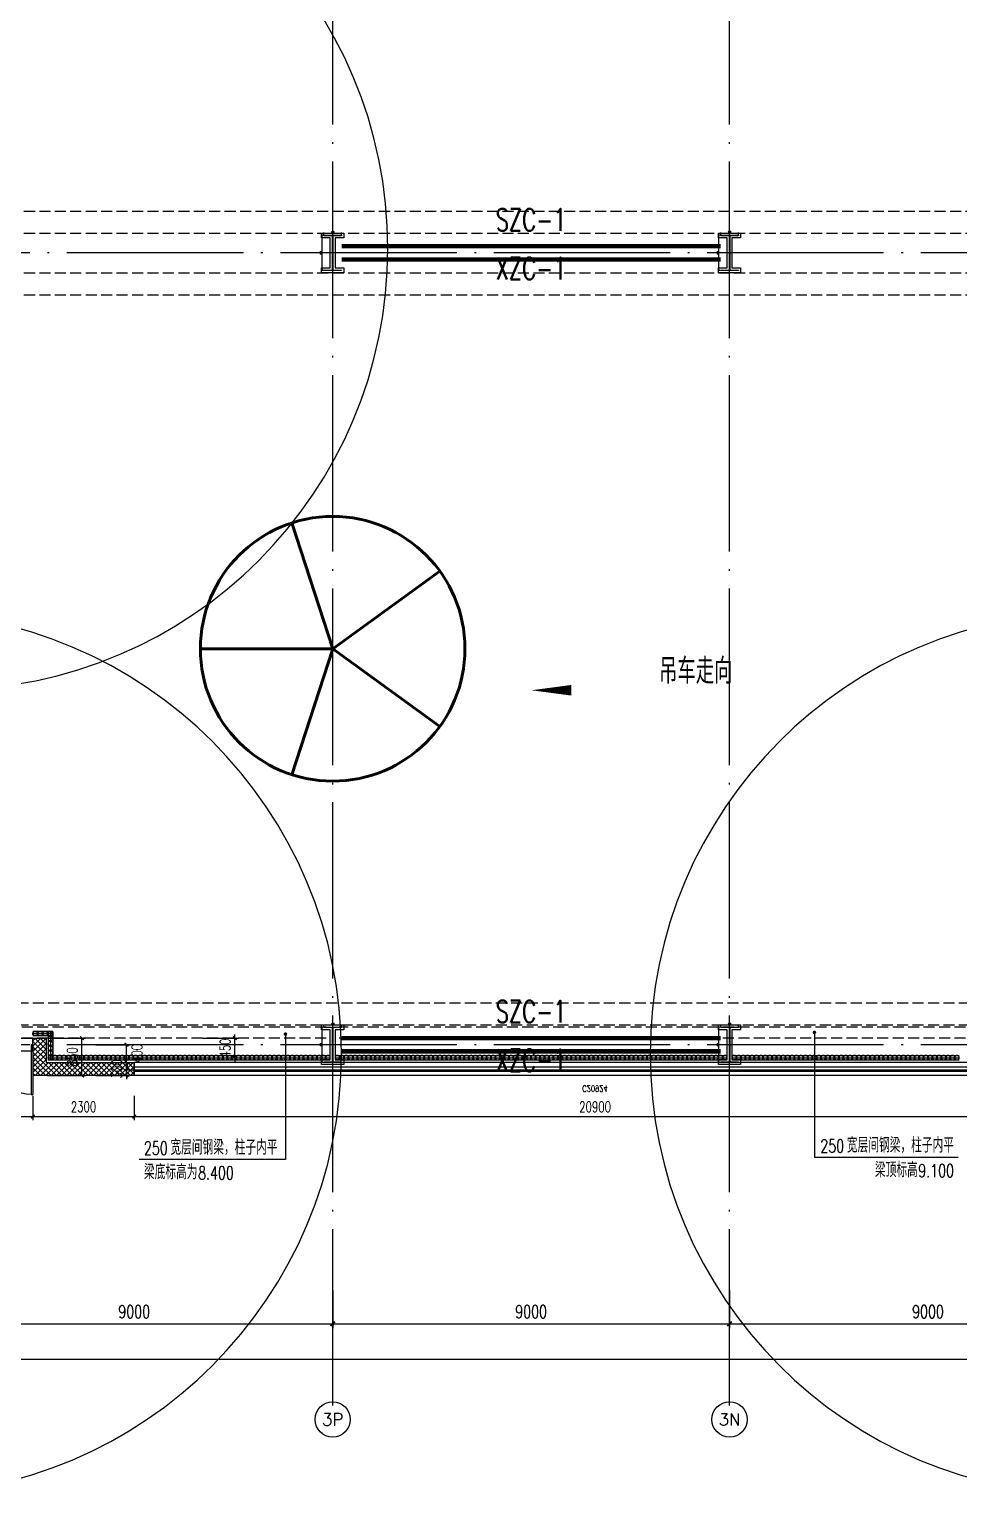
# Model space of a CAD drawing. Extents: x -1313754 to 847533, y 489853 to 941203.
# Drawn here: x -252734 to -231658, y 538719 to 571939 of the extents above; entities that cross this region are included whole.
import ezdxf
from ezdxf.enums import TextEntityAlignment as Align

# ---------------------------------------------------------------- set-up
doc = ezdxf.new("R2010")
doc.units = 0
doc.header["$LTSCALE"] = 1000
doc.header["$MEASUREMENT"] = 0
for name, pattern in [('CENTER', [2, 1.25, -0.25, 0.25, -0.25]), ('DASH', [0.35, 0.25, -0.1]), ('DOTE', [2.42, 2, -0.2, 0.02, -0.2])]:
    doc.linetypes.add(name, pattern=pattern)
doc.layers.get('Defpoints').update_dxf_attribs({"color": 210})
for name, color, linetype in [('10平面$0$WINDOW', 4, 'Continuous'), ('10平面$0$WINDOW_TEXT', 7, 'Continuous'), ('A-AXIS-D', 1, 'Continuous'), ('A-AXIS-DOTE', 14, 'DOTE'), ('A-AXIS-DP', 126, 'Continuous'), ('A-AXIS-SYMB', 3, 'Continuous'), ('A-HATCH-2', 251, 'Continuous'), ('A-HRAIL', 173, 'Continuous'), ('A-LIN-V', 9, 'Continuous'), ('A-SFCE', 30, 'Continuous'), ('A-WINDOW', 140, 'Continuous'), ('AS-COLN', 6, 'Continuous'), ('AS-WALL', 40, 'Continuous'), ('AS-结构边线层', 200, 'Continuous'), ('DIM_SYMB', 3, 'Continuous'), ('PUB_HATCH', 8, 'Continuous'), ('PUB_TEXT', 7, 'Continuous'), ('SB_ZF消火栓', 10, 'Continuous'), ('SB_ZF消火栓M', 10, 'Continuous'), ('建-窗', 4, 'Continuous'), ('建-箭头', 3, 'Continuous'), ('建-门窗编号', 7, 'Continuous')]:
    doc.layers.add(name, color=color, linetype=linetype)
doc.layers.add('THIN', color=7, linetype='Continuous', lineweight=0)
doc.layers.add('柱间支撑', color=6, linetype='CENTER', lineweight=0)
doc.styles.add('10平面$0$_TCH_WINDOW', font='SIMPLEX', dxfattribs={"height": 3.5, "bigfont": 'GBCBIG'})
doc.styles.add('_TCH_AXIS', font='COMPLEX', dxfattribs={"bigfont": 'GBCBIG'})
doc.styles.add('_TCH_DIM', font='SIMPLEX', dxfattribs={"bigfont": 'GBCBIG'})
doc.styles.add('_TCH_DIM_T3', font='SIMPLEX', dxfattribs={"width": 0.705882, "bigfont": 'GBCBIG'})
doc.styles.add('A-STANDARD', font='SIMPLEX', dxfattribs={"bigfont": 'GBCBIG'})
doc.styles.add('A-WIN-LABEL', font='SIMPLEX', dxfattribs={"bigfont": 'GBCBIG'})
doc.styles.add('TSSD_Rein', font='tj-romans1.shx', dxfattribs={"width": 0.7, "bigfont": 'tj-hztxt.shx'})
doc.dimstyles.new('_TCH_ARCH&&10', dxfattribs={"dimtxt": 29.75, "dimasz": 10, "dimexe": 10, "dimexo": 10, "dimgap": 12.625, "dimtad": 1, "dimdec": 0, "dimzin": 0, "dimdsep": 46, "dimtxsty": '_TCH_DIM_T3', "dimblk": 'ARCHTICK', "dimcen": 0.09, "dimclrt": 7, "dimazin": 2, "dimtfac": 1, "dimtdec": 0, "dimtix": 1, "dimtmove": 2, "dimatfit": 3, "dimfxl": 0, "dimtolj": 1, "dimtzin": 0, "dimarcsym": 0})
doc.dimstyles.new('_TCH_ARCH&&100', dxfattribs={"dimtxt": 297.5, "dimasz": 100, "dimexe": 100, "dimexo": 100, "dimgap": 126.25, "dimtad": 1, "dimdec": 0, "dimzin": 0, "dimdsep": 46, "dimtxsty": '_TCH_DIM_T3', "dimblk": 'ARCHTICK', "dimcen": 0.09, "dimclrt": 7, "dimazin": 2, "dimtfac": 1, "dimtdec": 0, "dimtix": 1, "dimtmove": 2, "dimatfit": 3, "dimfxl": 0, "dimtolj": 1, "dimtzin": 0, "dimarcsym": 0})
doc.dimstyles.new('_TCH_ARCH&&80', dxfattribs={"dimtxt": 238, "dimasz": 80, "dimexe": 80, "dimexo": 80, "dimgap": 101, "dimtad": 1, "dimdec": 0, "dimzin": 0, "dimdsep": 46, "dimtxsty": '_TCH_DIM_T3', "dimblk": 'ARCHTICK', "dimcen": 0.09, "dimclrt": 7, "dimazin": 2, "dimtfac": 1, "dimtdec": 0, "dimtix": 1, "dimtmove": 2, "dimatfit": 3, "dimfxl": 0, "dimtolj": 1, "dimtzin": 0, "dimarcsym": 0})
pattern_1 = [(45, (60, 0), (-60.000061, 60.000061), []), (135, (60, 0), (-60.000061, -60.000061), [])]

# ---------------------------------------------------------------- blocks, each defined once
blk = doc.blocks.new('_ArchTick')
at = {"color": 0, "linetype": 'ByBlock', "const_width": 0.4}
blk.add_lwpolyline([(-0.5, -0.5), (0.5, 0.5)], dxfattribs=at)
blk = doc.blocks.new('*D1269')
at = {"layer": 'A-AXIS-D', "color": 0, "lineweight": -2}
for p, q in [((-34118, -261470), (-34118, -262328)), ((-25118, -261470), (-25118, -262328)), ((-34118, -262228), (-25118, -262228))]:
    blk.add_line(p, q, dxfattribs=at)
at = {"layer": 'Defpoints', "color": 0}
for p in [(-34118, -261370), (-25118, -261370), (-25118, -262228)]:
    blk.add_point(p, dxfattribs=at)
at = {"layer": 'A-AXIS-D', "color": 0, "lineweight": -2, "xscale": 100, "yscale": 100, "zscale": 100, "rotation": 180}
blk.add_blockref('_ArchTick', (-34118, -262228), dxfattribs=at)
at = {"layer": 'A-AXIS-D', "color": 0, "lineweight": -2, "xscale": 100, "yscale": 100, "zscale": 100}
blk.add_blockref('_ArchTick', (-25118, -262228), dxfattribs=at)
at = {"layer": 'A-AXIS-D', "color": 7, "insert": (-29618, -261953), "char_height": 297.5, "attachment_point": 5, "style": '_TCH_DIM_T3'}
blk.add_mtext('\\A1;9000', dxfattribs=at)
blk = doc.blocks.new('*D1270')
at = {"layer": 'A-AXIS-D', "color": 0, "lineweight": -2}
for p, q in [((-25118, -261470), (-25118, -262328)), ((-16118, -261470), (-16118, -262328)), ((-25118, -262228), (-16118, -262228))]:
    blk.add_line(p, q, dxfattribs=at)
at = {"layer": 'Defpoints', "color": 0}
for p in [(-25118, -261370), (-16118, -261370), (-16118, -262228)]:
    blk.add_point(p, dxfattribs=at)
at = {"layer": 'A-AXIS-D', "color": 0, "lineweight": -2, "xscale": 100, "yscale": 100, "zscale": 100, "rotation": 180}
blk.add_blockref('_ArchTick', (-25118, -262228), dxfattribs=at)
at = {"layer": 'A-AXIS-D', "color": 0, "lineweight": -2, "xscale": 100, "yscale": 100, "zscale": 100}
blk.add_blockref('_ArchTick', (-16118, -262228), dxfattribs=at)
at = {"layer": 'A-AXIS-D', "color": 7, "insert": (-20618, -261953), "char_height": 297.5, "attachment_point": 5, "style": '_TCH_DIM_T3'}
blk.add_mtext('\\A1;9000', dxfattribs=at)
blk = doc.blocks.new('*D1271')
at = {"layer": 'A-AXIS-D', "color": 0, "lineweight": -2}
for p, q in [((-16118, -261470), (-16118, -262328)), ((-7118, -261470), (-7118, -262328)), ((-16118, -262228), (-7118, -262228))]:
    blk.add_line(p, q, dxfattribs=at)
at = {"layer": 'Defpoints', "color": 0}
for p in [(-16118, -261370), (-7118, -261370), (-7118, -262228)]:
    blk.add_point(p, dxfattribs=at)
at = {"layer": 'A-AXIS-D', "color": 0, "lineweight": -2, "xscale": 100, "yscale": 100, "zscale": 100, "rotation": 180}
blk.add_blockref('_ArchTick', (-16118, -262228), dxfattribs=at)
at = {"layer": 'A-AXIS-D', "color": 0, "lineweight": -2, "xscale": 100, "yscale": 100, "zscale": 100}
blk.add_blockref('_ArchTick', (-7118, -262228), dxfattribs=at)
at = {"layer": 'A-AXIS-D', "color": 7, "insert": (-11618, -261953), "char_height": 297.5, "attachment_point": 5, "style": '_TCH_DIM_T3'}
blk.add_mtext('\\A1;9000', dxfattribs=at)
blk = doc.blocks.new('*D1408')
at = {"layer": 'A-AXIS-D', "color": 0, "lineweight": -2}
for p, q in [((-93018, -261570), (-93018, -263128)), ((92682, -261570), (92682, -263128)), ((-93018, -263028), (92682, -263028))]:
    blk.add_line(p, q, dxfattribs=at)
at = {"layer": 'Defpoints', "color": 0}
for p in [(-93018, -261470), (92682, -261470), (92682, -263028)]:
    blk.add_point(p, dxfattribs=at)
at = {"layer": 'A-AXIS-D', "color": 0, "lineweight": -2, "xscale": 100, "yscale": 100, "zscale": 100, "rotation": 180}
blk.add_blockref('_ArchTick', (-93018, -263028), dxfattribs=at)
at = {"layer": 'A-AXIS-D', "color": 0, "lineweight": -2, "xscale": 100, "yscale": 100, "zscale": 100}
blk.add_blockref('_ArchTick', (92682, -263028), dxfattribs=at)
at = {"layer": 'A-AXIS-D', "color": 7, "insert": (-168, -262753), "char_height": 297.5, "attachment_point": 5, "style": '_TCH_DIM_T3'}
blk.add_mtext('\\A1;185700', dxfattribs=at)
blk = doc.blocks.new('WINDOW2DLIB$DYNSTYLE$00000005')
at = {"color": 0}
for points in [[(-0.5, 0.5), (-0.5, -0.5)], [(-0.5, 0.5), (0.5, 0.5)], [(0.5, -0.5), (0.5, 0.5)], [(0.5, 0.1667), (-0.5, 0.1667)], [(0.5, -0.1667), (-0.5, -0.1667)], [(-0.5, -0.5), (0.5, -0.5)]]:
    blk.add_lwpolyline(points, dxfattribs=at)
blk = doc.blocks.new('DOOR2DLIB$SYSLIB$00000123')
at = {"color": 0}
for p, q in [((0.475, -0.001), (0.475, 0.752)), ((0.475, 0.752), (0.5, 0.752)), ((0.5, -0.001), (0.5, 0.752)), ((-0.5, 0), (-0.5, 0.252)), ((-0.475, 0.252), (-0.5, 0.252)), ((-0.475, 0), (-0.475, 0.252)), ((-0.475, 0), (-0.5, 0)), ((0.475, -0.001), (0.5, -0.001))]:
    blk.add_line(p, q, dxfattribs=at)
for centre, radius, start, end in [((0.505, -0.002), 0.755, 92.2493, 179.7238), ((-0.501, 0.003), 0.251, 359.7899, 84.0974)]:
    blk.add_arc(centre, radius, start, end, dxfattribs=at)
blk = doc.blocks.new('42343243')
at = {"layer": 'PUB_HATCH'}
h = blk.add_hatch(dxfattribs=at)
h.set_pattern_fill('多孔材料', color=256, scale=30, style=0)
h.set_pattern_definition(pattern_1)
h.paths.add_polyline_path([(-252354, 1222870), (-250354, 1222870), (-250354, 1223170), (-252654, 1223170)])
h = blk.add_hatch(dxfattribs=at)
h.set_pattern_fill('多孔材料', color=256, scale=30, style=0)
h.set_pattern_definition(pattern_1)
h.paths.add_polyline_path([(-252654, 1222620), (-252354, 1222320), (-252354, 1222870), (-252654, 1223170)])
h = blk.add_hatch(dxfattribs=at)
h.set_pattern_fill('多孔材料', color=256, scale=30, style=0)
h.set_pattern_definition(pattern_1)
h.paths.add_polyline_path([(-252654, 1222620), (-252654, 1222320), (-252354, 1222320)])
at = {"layer": '10平面$0$WINDOW'}
blk.add_line((-252654, 1222620), (-254154, 1222620), dxfattribs=at)
at = {"layer": 'AS-WALL'}
for p, q in [((-250354, 1223170), (-252654, 1223170)), ((-252654, 1222620), (-252654, 1223170)), ((-252354, 1222870), (-250354, 1222870)), ((-252354, 1222320), (-252354, 1222870)), ((-250354, 1222870), (-250354, 1223170)), ((-252654, 1222620), (-252654, 1222320)), ((-252654, 1222320), (-252354, 1222320))]:
    blk.add_line(p, q, dxfattribs=at)
at = {"layer": '10平面$0$WINDOW'}
ref = blk.add_blockref('DOOR2DLIB$SYSLIB$00000123', (-253404, 1222470), dxfattribs=dict(at, xscale=-1500, yscale=-1500, zscale=300, rotation=179.9999999999555))
ref.add_attrib('A', 'MLC1584', (-253737, 1222108), dxfattribs={"layer": '10平面$0$WINDOW_TEXT', "ltscale": 500, "height": 148.8, "rotation": 360, "style": '10平面$0$_TCH_WINDOW', "width": 0.705882})
at = {"layer": '建-窗'}
ref = blk.add_blockref('WINDOW2DLIB$DYNSTYLE$00000005', (-239904, 1223020), dxfattribs=dict(at, xscale=-20900, yscale=-300, zscale=300, rotation=359.9999999994902))
ref.add_attrib('A', 'C20924', (-240194, 1223393), dxfattribs={"layer": '建-门窗编号', "ltscale": 500, "height": 148.8, "style": 'A-WIN-LABEL', "width": 0.705882})
blk = doc.blocks.new('43243')
at = {"layer": 'AS-结构边线层'}
blk.add_lwpolyline([(-277514, 548350), (-263994, 548350), (-263994, 548520), (-254454, 548520), (-254454, 549070), (-252354, 549070), (-252354, 548520), (-250514, 548520), (-250514, 548350), (-229294, 548350), (-229294, 548520), (-227454, 548520), (-227454, 549070), (-225354, 549070), (-225354, 548520), (-223514, 548520), (-223514, 548350), (-210494, 548350), (-210494, 548520), (-200454, 548520)], dxfattribs=at)
blk = doc.blocks.new('*D1763')
at = {"layer": 'A-AXIS-DP', "color": 0, "lineweight": -2}
for p, q in [((-248072, 549070), (-248072, 549150)), ((-248800, 549070), (-247992, 549070)), ((-248072, 548620), (-248072, 549070)), ((-248800, 548620), (-247992, 548620)), ((-248072, 548620), (-248072, 548540))]:
    blk.add_line(p, q, dxfattribs=at)
at = {"layer": 'Defpoints', "color": 0}
for p in [(-248880, 549070), (-248072, 549070), (-248880, 548620)]:
    blk.add_point(p, dxfattribs=at)
at = {"layer": 'A-AXIS-DP', "color": 0, "lineweight": -2, "xscale": 80, "yscale": 80, "zscale": 80}
for p, rotation in [((-248072, 549070), 270), ((-248072, 548620), 90)]:
    blk.add_blockref('_ArchTick', p, dxfattribs=dict(at, rotation=rotation))
at = {"layer": 'A-AXIS-DP', "color": 7, "insert": (-248292, 548845), "char_height": 238, "attachment_point": 5, "rotation": 90, "style": '_TCH_DIM_T3'}
blk.add_mtext('\\A1;450', dxfattribs=at)
blk = doc.blocks.new('4324324')
at = {"layer": 'A-HATCH-2', "linetype": 'DASH'}
for p, q in [((-313054.2, 567820), (-128854.2, 567820)), ((-313054.2, 567320), (-128854.2, 567320)), ((-313054.2, 566419.9), (-128854.2, 566419.9)), ((-313054.2, 565919.9), (-128854.2, 565919.9)), ((-312854.2, 549870), (-138054.2, 549870)), ((-312854.2, 549370), (-138054.2, 549370))]:
    blk.add_line(p, q, dxfattribs=at)
blk = doc.blocks.new('w4324324')
at = {"layer": 'A-HATCH-2', "lineweight": 60}
for q in [(-1694760, 686605), (-1697614, 684532), (-1691907, 684532), (-1696524, 681178), (-1692997, 681178)]:
    blk.add_line((-1694760, 683605), q, dxfattribs=at)
blk.add_circle((-1694760, 683605), 3000, dxfattribs=at)
blk = doc.blocks.new('342343')
at = {"layer": 'A-LIN-V'}
blk.add_blockref('w4324324', (1030710, 45556), dxfattribs=at)
blk = doc.blocks.new('*D1767')
at = {"layer": 'A-AXIS-DP', "color": 0, "lineweight": -2}
for p, q in [((-165054, 621030), (-165054, 621079)), ((-165054, 621069), (-164654, 621069)), ((-164654, 621030), (-164654, 621079))]:
    blk.add_line(p, q, dxfattribs=at)
at = {"layer": 'Defpoints', "color": 0}
for p in [(-165054, 621020), (-164654, 621069), (-164654, 621020)]:
    blk.add_point(p, dxfattribs=at)
at = {"layer": 'A-AXIS-DP', "color": 0, "lineweight": -2, "xscale": 10, "yscale": 10, "zscale": 10, "rotation": 180}
blk.add_blockref('_ArchTick', (-165054, 621069), dxfattribs=at)
at = {"layer": 'A-AXIS-DP', "color": 0, "lineweight": -2, "xscale": 10, "yscale": 10, "zscale": 10}
blk.add_blockref('_ArchTick', (-164654, 621069), dxfattribs=at)
at = {"layer": 'A-AXIS-DP', "color": 7, "insert": (-164854, 621096), "char_height": 29.8, "attachment_point": 5, "style": '_TCH_DIM_T3'}
blk.add_mtext('\\A1;400', dxfattribs=at)
blk = doc.blocks.new('*D1768')
at = {"layer": 'A-AXIS-DP', "color": 0, "lineweight": -2}
for p, q in [((-165064, 621020), (-165105, 621020)), ((-165095, 620220), (-165095, 621020)), ((-165064, 620220), (-165105, 620220))]:
    blk.add_line(p, q, dxfattribs=at)
at = {"layer": 'Defpoints', "color": 0}
for p in [(-165095, 621020), (-165054, 621020), (-165054, 620220)]:
    blk.add_point(p, dxfattribs=at)
at = {"layer": 'A-AXIS-DP', "color": 0, "lineweight": -2, "xscale": 10, "yscale": 10, "zscale": 10}
for p, rotation in [((-165095, 621020), 90), ((-165095, 620220), 270)]:
    blk.add_blockref('_ArchTick', p, dxfattribs=dict(at, rotation=rotation))
at = {"layer": 'A-AXIS-DP', "color": 7, "insert": (-165123, 620620), "char_height": 29.8, "attachment_point": 5, "rotation": 90, "style": '_TCH_DIM_T3'}
blk.add_mtext('\\A1;800', dxfattribs=at)
blk = doc.blocks.new('23124232432')
at = {"layer": '柱间支撑', "const_width": 100}
for points in [[(-237054, 567020), (-245654, 567020)], [(-237054, 566720), (-245654, 566720)], [(-237054, 549070), (-245654, 549070)], [(-237054, 548770), (-245654, 548770)]]:
    blk.add_lwpolyline(points, dxfattribs=at)
at = {"layer": 'THIN', "style": 'TSSD_Rein', "width": 0.7}
for s, p in [('SZC-1', (-241354, 567220)), ('XZC-1', (-241354, 566116)), ('SZC-1', (-241354, 549270)), ('XZC-1', (-241354, 548166))]:
    blk.add_text(s, height=500, dxfattribs=at).set_placement(p, align=Align.BOTTOM_CENTER)
blk = doc.blocks.new('99平面图例外参$0$$LinePat$圆环')
for points in [[(0, 150), (300, 150)], [(0, 0), (300, 0)], [(0, -150), (300, -150)]]:
    blk.add_lwpolyline(points)
at = {"color": 0}
blk.add_circle((150, 0), 150, dxfattribs=at)
blk = doc.blocks.new('34242343243')
at = {"layer": 'A-HRAIL', "yscale": 0.3333333333333333, "zscale": 0.3333333333333333}
for p, xscale, rotation in [((-252542, 549170), 0.3749999999076196, 180), ((-252429, 549170), 0.3749999999076196, 180), ((-252317, 549170), 0.3749999999076196, 180), ((-252204, 549170), 0.3749999999076196, 180), ((-252254, 549220), 0.3611111227129974, 270), ((-252254, 549112), 0.3611111227129974, 270), ((-252254, 549003), 0.3611111227129974, 270), ((-252254, 548895), 0.3611111227129974, 270), ((-252254, 548787), 0.3611111227129974, 270), ((-252254, 548678), 0.3611111227129974, 270), ((-252304, 548626), -0.3384127419231498, 179.9999999997967), ((-252203, 548626), -0.3384127419231498, 179.9999999997967), ((-252101, 548626), -0.3384127419231498, 179.9999999997967), ((-252000, 548626), -0.3384127419231498, 179.9999999997967), ((-251898, 548626), -0.3384127419231498, 179.9999999997967), ((-251797, 548626), -0.3384127419231498, 179.9999999997967), ((-251695, 548626), -0.3384127419231498, 179.9999999997967), ((-251594, 548626), -0.3384127419231498, 179.9999999997967), ((-251492, 548626), -0.3384127419231498, 179.9999999997967), ((-251390, 548626), -0.3384127419231498, 179.9999999997967), ((-251289, 548626), -0.3384127419231498, 179.9999999997967), ((-251187, 548626), -0.3384127419231498, 179.9999999997967), ((-251086, 548626), -0.3384127419231498, 179.9999999997967), ((-250984, 548626), -0.3384127419231498, 179.9999999997967), ((-250883, 548626), -0.3384127419231498, 179.9999999997967), ((-250781, 548626), -0.3384127419231498, 179.9999999997967), ((-250680, 548626), -0.3384127419231498, 179.9999999997967), ((-250578, 548626), -0.3384127419231498, 179.9999999997967), ((-250477, 548626), -0.3384127419231498, 179.9999999997967), ((-250375, 548626), -0.3384127419231498, 179.9999999997967), ((-250274, 548626), -0.3384127419231498, 179.9999999997967), ((-250172, 548626), -0.3384127419231498, 179.9999999997967), ((-250071, 548626), -0.3384127419231498, 179.9999999997967), ((-249969, 548626), -0.3384127419231498, 179.9999999997967), ((-249868, 548626), -0.3384127419231498, 179.9999999997967), ((-249766, 548626), -0.3384127419231498, 179.9999999997967), ((-249665, 548626), -0.3384127419231498, 179.9999999997967), ((-249563, 548626), -0.3384127419231498, 179.9999999997967), ((-249462, 548626), -0.3384127419231498, 179.9999999997967), ((-249360, 548626), -0.3384127419231498, 179.9999999997967), ((-249258, 548626), -0.3384127419231498, 179.9999999997967), ((-249157, 548626), -0.3384127419231498, 179.9999999997967), ((-249055, 548626), -0.3384127419231498, 179.9999999997967), ((-248954, 548626), -0.3384127419231498, 179.9999999997967), ((-248852, 548626), -0.3384127419231498, 179.9999999997967), ((-248751, 548626), -0.3384127419231498, 179.9999999997967), ((-248649, 548626), -0.3384127419231498, 179.9999999997967), ((-248548, 548626), -0.3384127419231498, 179.9999999997967), ((-248446, 548626), -0.3384127419231498, 179.9999999997967), ((-248345, 548626), -0.3384127419231498, 179.9999999997967), ((-248243, 548626), -0.3384127419231498, 179.9999999997967), ((-248142, 548626), -0.3384127419231498, 179.9999999997967), ((-248040, 548626), -0.3384127419231498, 179.9999999997967), ((-247939, 548626), -0.3384127419231498, 179.9999999997967), ((-247837, 548626), -0.3384127419231498, 179.9999999997967), ((-247736, 548626), -0.3384127419231498, 179.9999999997967), ((-247634, 548626), -0.3384127419231498, 179.9999999997967), ((-247533, 548626), -0.3384127419231498, 179.9999999997967), ((-247431, 548626), -0.3384127419231498, 179.9999999997967), ((-247330, 548626), -0.3384127419231498, 179.9999999997967), ((-247228, 548626), -0.3384127419231498, 179.9999999997967), ((-247126, 548626), -0.3384127419231498, 179.9999999997967), ((-247025, 548626), -0.3384127419231498, 179.9999999997967), ((-246923, 548626), -0.3384127419231498, 179.9999999997967), ((-246822, 548626), -0.3384127419231498, 179.9999999997967), ((-246720, 548626), -0.3384127419231498, 179.9999999997967), ((-246619, 548626), -0.3384127419231498, 179.9999999997967), ((-246517, 548626), -0.3384127419231498, 179.9999999997967), ((-246416, 548626), -0.3384127419231498, 179.9999999997967), ((-246314, 548626), -0.3384127419231498, 179.9999999997967), ((-246213, 548626), -0.3384127419231498, 179.9999999997967), ((-246111, 548626), -0.3384127419231498, 179.9999999997967), ((-246010, 548626), -0.3384127419231498, 179.9999999997967), ((-245800, 548626), -0.3368181818181818, 179.9999999997967), ((-245699, 548626), -0.3368181818181818, 179.9999999997967), ((-245598, 548626), -0.3368181818181818, 179.9999999997967), ((-245497, 548626), -0.3368181818181818, 179.9999999997967), ((-245396, 548626), -0.3368181818181818, 179.9999999997967), ((-245295, 548626), -0.3368181818181818, 179.9999999997967), ((-245194, 548626), -0.3368181818181818, 179.9999999997967), ((-245093, 548626), -0.3368181818181818, 179.9999999997967), ((-244992, 548626), -0.3368181818181818, 179.9999999997967), ((-244891, 548626), -0.3368181818181818, 179.9999999997967), ((-244790, 548626), -0.3368181818181818, 179.9999999997967), ((-244689, 548626), -0.3368181818181818, 179.9999999997967), ((-244588, 548626), -0.3368181818181818, 179.9999999997967), ((-244487, 548626), -0.3368181818181818, 179.9999999997967), ((-244386, 548626), -0.3368181818181818, 179.9999999997967), ((-244285, 548626), -0.3368181818181818, 179.9999999997967), ((-244183, 548626), -0.3368181818181818, 179.9999999997967), ((-244082, 548626), -0.3368181818181818, 179.9999999997967), ((-243981, 548626), -0.3368181818181818, 179.9999999997967), ((-243880, 548626), -0.3368181818181818, 179.9999999997967), ((-243779, 548626), -0.3368181818181818, 179.9999999997967), ((-243678, 548626), -0.3368181818181818, 179.9999999997967), ((-243577, 548626), -0.3368181818181818, 179.9999999997967), ((-243476, 548626), -0.3368181818181818, 179.9999999997967), ((-243375, 548626), -0.3368181818181818, 179.9999999997967), ((-243274, 548626), -0.3368181818181818, 179.9999999997967), ((-243173, 548626), -0.3368181818181818, 179.9999999997967), ((-243072, 548626), -0.3368181818181818, 179.9999999997967), ((-242971, 548626), -0.3368181818181818, 179.9999999997967), ((-242870, 548626), -0.3368181818181818, 179.9999999997967), ((-242769, 548626), -0.3368181818181818, 179.9999999997967), ((-242668, 548626), -0.3368181818181818, 179.9999999997967), ((-242567, 548626), -0.3368181818181818, 179.9999999997967), ((-242466, 548626), -0.3368181818181818, 179.9999999997967), ((-242365, 548626), -0.3368181818181818, 179.9999999997967), ((-242264, 548626), -0.3368181818181818, 179.9999999997967), ((-242163, 548626), -0.3368181818181818, 179.9999999997967), ((-242062, 548626), -0.3368181818181818, 179.9999999997967), ((-241960, 548626), -0.3368181818181818, 179.9999999997967), ((-241859, 548626), -0.3368181818181818, 179.9999999997967), ((-241758, 548626), -0.3368181818181818, 179.9999999997967), ((-241657, 548626), -0.3368181818181818, 179.9999999997967), ((-241556, 548626), -0.3368181818181818, 179.9999999997967), ((-241455, 548626), -0.3368181818181818, 179.9999999997967), ((-241354, 548626), -0.3368181818181818, 179.9999999997967), ((-241253, 548626), -0.3368181818181818, 179.9999999997967), ((-241152, 548626), -0.3368181818181818, 179.9999999997967), ((-241051, 548626), -0.3368181818181818, 179.9999999997967), ((-240950, 548626), -0.3368181818181818, 179.9999999997967), ((-240849, 548626), -0.3368181818181818, 179.9999999997967), ((-240748, 548626), -0.3368181818181818, 179.9999999997967), ((-240647, 548626), -0.3368181818181818, 179.9999999997967), ((-240546, 548626), -0.3368181818181818, 179.9999999997967), ((-240445, 548626), -0.3368181818181818, 179.9999999997967), ((-240344, 548626), -0.3368181818181818, 179.9999999997967), ((-240243, 548626), -0.3368181818181818, 179.9999999997967), ((-240142, 548626), -0.3368181818181818, 179.9999999997967), ((-240041, 548626), -0.3368181818181818, 179.9999999997967), ((-239940, 548626), -0.3368181818181818, 179.9999999997967), ((-239839, 548626), -0.3368181818181818, 179.9999999997967), ((-239737, 548626), -0.3368181818181818, 179.9999999997967), ((-239636, 548626), -0.3368181818181818, 179.9999999997967), ((-239535, 548626), -0.3368181818181818, 179.9999999997967), ((-239434, 548626), -0.3368181818181818, 179.9999999997967), ((-239333, 548626), -0.3368181818181818, 179.9999999997967), ((-239232, 548626), -0.3368181818181818, 179.9999999997967), ((-239131, 548626), -0.3368181818181818, 179.9999999997967), ((-239030, 548626), -0.3368181818181818, 179.9999999997967), ((-238929, 548626), -0.3368181818181818, 179.9999999997967), ((-238828, 548626), -0.3368181818181818, 179.9999999997967), ((-238727, 548626), -0.3368181818181818, 179.9999999997967), ((-238626, 548626), -0.3368181818181818, 179.9999999997967), ((-238525, 548626), -0.3368181818181818, 179.9999999997967), ((-238424, 548626), -0.3368181818181818, 179.9999999997967), ((-238323, 548626), -0.3368181818181818, 179.9999999997967), ((-238222, 548626), -0.3368181818181818, 179.9999999997967), ((-238121, 548626), -0.3368181818181818, 179.9999999997967), ((-238020, 548626), -0.3368181818181818, 179.9999999997967), ((-237919, 548626), -0.3368181818181818, 179.9999999997967), ((-237818, 548626), -0.3368181818181818, 179.9999999997967), ((-237717, 548626), -0.3368181818181818, 179.9999999997967), ((-237616, 548626), -0.3368181818181818, 179.9999999997967), ((-237514, 548626), -0.3368181818181818, 179.9999999997967), ((-237413, 548626), -0.3368181818181818, 179.9999999997967), ((-237312, 548626), -0.3368181818181818, 179.9999999997967), ((-237211, 548626), -0.3368181818181818, 179.9999999997967), ((-237110, 548626), -0.3368181818181818, 179.9999999997967), ((-237009, 548626), -0.3368181818181818, 179.9999999997967), ((-236800, 548626), -0.3368181818181785, 179.999999999796), ((-236699, 548626), -0.3368181818181785, 179.999999999796), ((-236598, 548626), -0.3368181818181785, 179.999999999796), ((-236497, 548626), -0.3368181818181785, 179.999999999796), ((-236396, 548626), -0.3368181818181785, 179.999999999796), ((-236295, 548626), -0.3368181818181785, 179.999999999796), ((-236194, 548626), -0.3368181818181785, 179.999999999796), ((-236093, 548626), -0.3368181818181785, 179.999999999796), ((-235992, 548626), -0.3368181818181785, 179.999999999796), ((-235891, 548626), -0.3368181818181785, 179.999999999796), ((-235790, 548626), -0.3368181818181785, 179.999999999796), ((-235689, 548626), -0.3368181818181785, 179.999999999796), ((-235588, 548626), -0.3368181818181785, 179.999999999796), ((-235487, 548626), -0.3368181818181785, 179.999999999796), ((-235386, 548626), -0.3368181818181785, 179.999999999796), ((-235285, 548626), -0.3368181818181785, 179.999999999796), ((-235183, 548626), -0.3368181818181785, 179.999999999796), ((-235082, 548626), -0.3368181818181785, 179.999999999796), ((-234981, 548626), -0.3368181818181785, 179.999999999796), ((-234880, 548626), -0.3368181818181785, 179.999999999796), ((-234779, 548626), -0.3368181818181785, 179.999999999796), ((-234678, 548626), -0.3368181818181785, 179.999999999796), ((-234577, 548626), -0.3368181818181785, 179.999999999796), ((-234476, 548626), -0.3368181818181785, 179.999999999796), ((-234375, 548626), -0.3368181818181785, 179.999999999796), ((-234274, 548626), -0.3368181818181785, 179.999999999796), ((-234173, 548626), -0.3368181818181785, 179.999999999796), ((-234072, 548626), -0.3368181818181785, 179.999999999796), ((-233971, 548626), -0.3368181818181785, 179.999999999796), ((-233870, 548626), -0.3368181818181785, 179.999999999796), ((-233769, 548626), -0.3368181818181785, 179.999999999796), ((-233668, 548626), -0.3368181818181785, 179.999999999796), ((-233567, 548626), -0.3368181818181785, 179.999999999796), ((-233466, 548626), -0.3368181818181785, 179.999999999796), ((-233365, 548626), -0.3368181818181785, 179.999999999796), ((-233264, 548626), -0.3368181818181785, 179.999999999796), ((-233163, 548626), -0.3368181818181785, 179.999999999796), ((-233062, 548626), -0.3368181818181785, 179.999999999796), ((-232960, 548626), -0.3368181818181785, 179.999999999796), ((-232859, 548626), -0.3368181818181785, 179.999999999796), ((-232758, 548626), -0.3368181818181785, 179.999999999796), ((-232657, 548626), -0.3368181818181785, 179.999999999796), ((-232556, 548626), -0.3368181818181785, 179.999999999796), ((-232455, 548626), -0.3368181818181785, 179.999999999796), ((-232354, 548626), -0.3368181818181785, 179.999999999796), ((-232253, 548626), -0.3368181818181785, 179.999999999796), ((-232152, 548626), -0.3368181818181785, 179.999999999796), ((-232051, 548626), -0.3368181818181785, 179.999999999796), ((-231950, 548626), -0.3368181818181785, 179.999999999796), ((-231849, 548626), -0.3368181818181785, 179.999999999796), ((-231748, 548626), -0.3368181818181785, 179.999999999796)]:
    blk.add_blockref('99平面图例外参$0$$LinePat$圆环', p, dxfattribs=dict(at, xscale=xscale, rotation=rotation))
blk = doc.blocks.new('A$C5D961328')
at = {"layer": 'SB_ZF消火栓'}
blk.add_hatch(color=256, dxfattribs=at).paths.add_polyline_path([(0, 40), (700, 40), (700, 240)])
at = {"layer": 'A-LIN-V', "ltscale": 500}
blk.add_circle((350, 40), 10001, dxfattribs=at)
at = {"layer": 'SB_ZF消火栓'}
for p, q in [((700, 240), (0, 240)), ((0, 240), (0, 40)), ((700, 240), (0, 40)), ((0, 40), (700, 40)), ((700, 240), (700, 40))]:
    blk.add_line(p, q, dxfattribs=at)
at = {"layer": 'SB_ZF消火栓', "color": 1}
blk.add_circle((140, 140), 32.5, dxfattribs=at)
blk = doc.blocks.new('we42342343234')
at = {"layer": 'SB_ZF消火栓M', "xscale": -1, "rotation": 270}
blk.add_blockref('A$C5D961328', (-254644, 566620), dxfattribs=at)
at = {"layer": 'SB_ZF消火栓M', "xscale": -1}
for p in [(-255304, 548680), (-228304, 548680)]:
    blk.add_blockref('A$C5D961328', p, dxfattribs=at)
blk = doc.blocks.new('234243242332')
at = {"layer": 'SB_ZF消火栓'}
blk.add_blockref('we42342343234', (0, 0), dxfattribs=at)
blk = doc.blocks.new('*D747')
at = {"layer": 'A-AXIS-DP', "color": 0, "lineweight": -2}
for p, q in [((-251224, 548520), (-250450, 548520)), ((-250530, 548520), (-250530, 548600)), ((-250530, 548220), (-250530, 548520)), ((-251224, 548220), (-250450, 548220)), ((-250530, 548220), (-250530, 548140))]:
    blk.add_line(p, q, dxfattribs=at)
at = {"layer": 'Defpoints', "color": 0}
for p in [(-251304, 548520), (-250530, 548520), (-251304, 548220)]:
    blk.add_point(p, dxfattribs=at)
at = {"layer": 'A-AXIS-DP', "color": 0, "lineweight": -2, "xscale": 80, "yscale": 80, "zscale": 80}
for p, rotation in [((-250530, 548520), 270), ((-250530, 548220), 90)]:
    blk.add_blockref('_ArchTick', p, dxfattribs=dict(at, rotation=rotation))
at = {"layer": 'A-AXIS-DP', "color": 7, "insert": (-250750, 548370), "char_height": 238, "attachment_point": 5, "rotation": 90, "style": '_TCH_DIM_T3'}
blk.add_mtext('\\A1;300', dxfattribs=at)
blk = doc.blocks.new('*D748')
at = {"layer": 'A-AXIS-DP', "color": 0, "lineweight": -2}
for p, q in [((-251224, 548920), (-250450, 548920)), ((-250530, 548520), (-250530, 548920)), ((-251224, 548520), (-250450, 548520))]:
    blk.add_line(p, q, dxfattribs=at)
at = {"layer": 'Defpoints', "color": 0}
for p in [(-251304, 548920), (-250530, 548920), (-251304, 548520)]:
    blk.add_point(p, dxfattribs=at)
at = {"layer": 'A-AXIS-DP', "color": 0, "lineweight": -2, "xscale": 80, "yscale": 80, "zscale": 80}
for p, rotation in [((-250530, 548920), 90), ((-250530, 548520), 270)]:
    blk.add_blockref('_ArchTick', p, dxfattribs=dict(at, rotation=rotation))
at = {"layer": 'A-AXIS-DP', "color": 7, "insert": (-250290, 548720), "char_height": 238, "attachment_point": 5, "rotation": 90, "style": '_TCH_DIM_T3'}
blk.add_mtext('\\A1;400', dxfattribs=at)
blk = doc.blocks.new('*D751')
at = {"layer": 'A-AXIS-DP', "color": 0, "lineweight": -2}
for p, q in [((-252324, 549070), (-251460, 549070)), ((-251540, 548220), (-251540, 549070)), ((-252324, 548220), (-251460, 548220))]:
    blk.add_line(p, q, dxfattribs=at)
at = {"layer": 'Defpoints', "color": 0}
for p in [(-252404, 549070), (-251540, 549070), (-252404, 548220)]:
    blk.add_point(p, dxfattribs=at)
at = {"layer": 'A-AXIS-DP', "color": 0, "lineweight": -2, "xscale": 80, "yscale": 80, "zscale": 80}
for p, rotation in [((-251540, 549070), 90), ((-251540, 548220), 270)]:
    blk.add_blockref('_ArchTick', p, dxfattribs=dict(at, rotation=rotation))
at = {"layer": 'A-AXIS-DP', "color": 7, "insert": (-251760, 548645), "char_height": 238, "attachment_point": 5, "rotation": 90, "style": '_TCH_DIM_T3'}
blk.add_mtext('\\A1;850', dxfattribs=at)
blk = doc.blocks.new('*D963')
at = {"layer": 'A-AXIS-DP', "color": 0, "lineweight": -2}
for p, q in [((-254154, 547760), (-254154, 547210)), ((-252654, 547760), (-252654, 547210)), ((-254154, 547290), (-252654, 547290))]:
    blk.add_line(p, q, dxfattribs=at)
at = {"layer": 'Defpoints', "color": 0}
for p in [(-254154, 547840), (-252654, 547840), (-252654, 547290)]:
    blk.add_point(p, dxfattribs=at)
at = {"layer": 'A-AXIS-DP', "color": 0, "lineweight": -2, "xscale": 80, "yscale": 80, "zscale": 80, "rotation": 180}
blk.add_blockref('_ArchTick', (-254154, 547290), dxfattribs=at)
at = {"layer": 'A-AXIS-DP', "color": 0, "lineweight": -2, "xscale": 80, "yscale": 80, "zscale": 80}
blk.add_blockref('_ArchTick', (-252654, 547290), dxfattribs=at)
at = {"layer": 'A-AXIS-DP', "color": 7, "insert": (-253404, 547510), "char_height": 238, "attachment_point": 5, "style": '_TCH_DIM_T3'}
blk.add_mtext('\\A1;1500', dxfattribs=at)
blk = doc.blocks.new('*D964')
at = {"layer": 'A-AXIS-DP', "color": 0, "lineweight": -2}
for p, q in [((-252654, 547760), (-252654, 547210)), ((-250354, 547760), (-250354, 547210)), ((-252654, 547290), (-250354, 547290))]:
    blk.add_line(p, q, dxfattribs=at)
at = {"layer": 'Defpoints', "color": 0}
for p in [(-252654, 547840), (-250354, 547840), (-250354, 547290)]:
    blk.add_point(p, dxfattribs=at)
at = {"layer": 'A-AXIS-DP', "color": 0, "lineweight": -2, "xscale": 80, "yscale": 80, "zscale": 80, "rotation": 180}
blk.add_blockref('_ArchTick', (-252654, 547290), dxfattribs=at)
at = {"layer": 'A-AXIS-DP', "color": 0, "lineweight": -2, "xscale": 80, "yscale": 80, "zscale": 80}
blk.add_blockref('_ArchTick', (-250354, 547290), dxfattribs=at)
at = {"layer": 'A-AXIS-DP', "color": 7, "insert": (-251504, 547510), "char_height": 238, "attachment_point": 5, "style": '_TCH_DIM_T3'}
blk.add_mtext('\\A1;2300', dxfattribs=at)
blk = doc.blocks.new('*D965')
at = {"layer": 'A-AXIS-DP', "color": 0, "lineweight": -2}
for p, q in [((-250354, 547760), (-250354, 547210)), ((-229454, 547760), (-229454, 547210)), ((-250354, 547290), (-229454, 547290))]:
    blk.add_line(p, q, dxfattribs=at)
at = {"layer": 'Defpoints', "color": 0}
for p in [(-250354, 547840), (-229454, 547840), (-229454, 547290)]:
    blk.add_point(p, dxfattribs=at)
at = {"layer": 'A-AXIS-DP', "color": 0, "lineweight": -2, "xscale": 80, "yscale": 80, "zscale": 80, "rotation": 180}
blk.add_blockref('_ArchTick', (-250354, 547290), dxfattribs=at)
at = {"layer": 'A-AXIS-DP', "color": 0, "lineweight": -2, "xscale": 80, "yscale": 80, "zscale": 80}
blk.add_blockref('_ArchTick', (-229454, 547290), dxfattribs=at)
at = {"layer": 'A-AXIS-DP', "color": 7, "insert": (-239904, 547510), "char_height": 238, "attachment_point": 5, "style": '_TCH_DIM_T3'}
blk.add_mtext('\\A1;20900', dxfattribs=at)
blk = doc.blocks.new('dote')
at = {"layer": 'A-AXIS-D'}
for centre in [(-25117.8, -264396), (-16117.8, -264396)]:
    blk.add_circle(centre, 400, dxfattribs=at)
at = {"layer": 'A-AXIS-DOTE', "ltscale": 2}
for p, q in [((-25117.8, -264080), (-25117.8, -167560.7)), ((-16117.8, -264080), (-16117.8, -167560.7)), ((98696.4, -237950), (-97273.6, -237950)), ((98696.4, -255900), (-97273.6, -255900))]:
    blk.add_line(p, q, dxfattribs=at)
at = {"layer": 'PUB_TEXT', "style": '_TCH_AXIS'}
for s, height, p, p2 in [('3P', 282.17, (-25359.7, -264537.1), (-24875.9, -264537.1)), ('3N', 270.86, (-16362.9, -264531.5), (-15872.7, -264531.5))]:
    blk.add_text(s, height=height, dxfattribs=at).set_placement(p, p2, align=Align.FIT)
at = {"layer": 'A-AXIS-D'}
for base, p1, p2, picture, middle in [((-25117.8, -262227.8), (-34117.8, -261369.8), (-25117.8, -261369.8), '*D1269', (-29617.8, -261952.8)), ((-16117.8, -262227.8), (-25117.8, -261369.8), (-16117.8, -261369.8), '*D1270', (-20617.8, -261952.8)), ((-7117.8, -262227.8), (-16117.8, -261369.8), (-7117.8, -261369.8), '*D1271', (-11617.8, -261952.8)), ((92682.2, -263027.8), (-93017.8, -261469.8), (92682.2, -261469.8), '*D1408', (-167.8, -262752.8))]:
    dim = blk.add_linear_dim(base=base, p1=p1, p2=p2, angle=0, dimstyle='_TCH_ARCH&&100', override={"dimgap": 0}, dxfattribs=at)
    dim.commit()
    dim.dimension.update_dxf_attribs({"geometry": picture, "text_midpoint": middle, "dimtype": 161})
blk = doc.blocks.new('3243243')
at = {"layer": 'A-AXIS-SYMB'}
for p, q in [((-246925.8, 549160), (-246925.8, 546320)), ((-234930, 549200), (-234930, 546370)), ((-246925.8, 546320), (-250240, 546320)), ((-234930, 546370), (-231670, 546370))]:
    blk.add_line(p, q, dxfattribs=at)
at = {"layer": 'A-AXIS-SYMB', "const_width": 40}
for points in [[(-246925.8, 549180, 1), (-246925.8, 549140, 1)], [(-234930, 549220, 1), (-234930, 549180, 1)]]:
    blk.add_lwpolyline(points, format="xyb", close=True, dxfattribs=at)
at = {"layer": 'A-SFCE', "color": 2, "linetype": 'DASH'}
for p, q in [((-246004.2, 549320), (-254704.2, 549320)), ((-246004.2, 549070), (-254704.2, 549070))]:
    blk.add_line(p, q, dxfattribs=at)
at = {"layer": 'A-SFCE', "linetype": 'DASH'}
for p, q in [((-228004.2, 549320), (-245704.2, 549320)), ((-228004.2, 549070), (-245704.2, 549070))]:
    blk.add_line(p, q, dxfattribs=at)
at = {"layer": 'PUB_TEXT', "style": '_TCH_DIM'}
for s, p in [('宽层间钢梁，柱子内平', (-234195.2, 546475)), ('宽层间钢梁，柱子内平', (-249535, 546425)), ('梁底标高为', (-250135, 545865)), ('梁顶标高', (-233558, 545915))]:
    blk.add_text(s, height=337.59, dxfattribs=at).set_placement(p)
at = {"layer": 'PUB_TEXT', "style": '_TCH_DIM', "width": 0.705882}
for s, p in [('250', (-250135, 546425)), ('250', (-234795.2, 546475)), ('8.400', (-248906.3, 545865)), ('9.100', (-232575, 545915))]:
    blk.add_text(s, height=297.5, dxfattribs=at).set_placement(p)
at = {"layer": 'A-AXIS-DP', "color": 1}
dim = blk.add_aligned_dim(p1=(-248880, 548620), p2=(-248880, 549070), distance=-808, dimstyle='_TCH_ARCH&&80', dxfattribs=at)
dim.commit()
dim.dimension.update_dxf_attribs({"geometry": '*D1763', "text_midpoint": (-248292, 548845)})
blk = doc.blocks.new('w42343243')
at = {"layer": 'A-HATCH-2'}
blk.add_lwpolyline([(-165104.2, 621070), (-164604.2, 621070), (-164604.2, 620958), (-164800.2, 620958), (-164800.2, 620282), (-164604.2, 620282), (-164604.2, 620170), (-165104.2, 620170), (-165104.2, 620282), (-164908.2, 620282), (-164908.2, 620958), (-165104.2, 620958)], close=True, dxfattribs=at)
at = {"layer": 'AS-COLN', "color": 3}
blk.add_lwpolyline([(-165054.2, 621020), (-164654.2, 621020), (-164654.2, 621008), (-164850.2, 621008), (-164850.2, 620232), (-164654.2, 620232), (-164654.2, 620220), (-165054.2, 620220), (-165054.2, 620232), (-164858.2, 620232), (-164858.2, 621008), (-165054.2, 621008)], close=True, dxfattribs=at)
at = {"layer": 'A-AXIS-DP'}
for p1, p2, distance, picture, middle in [((-165054.2, 620220), (-165054.2, 621020), 41.2, '*D1768', (-165122.9, 620620)), ((-165054.2, 621020), (-164654.2, 621020), 48.8, '*D1767', (-164854.2, 621096.2))]:
    dim = blk.add_aligned_dim(p1=p1, p2=p2, distance=distance, dimstyle='_TCH_ARCH&&10', dxfattribs=at)
    dim.commit()
    dim.dimension.update_dxf_attribs({"geometry": picture, "text_midpoint": middle})
blk = doc.blocks.new('42343')
at = {"layer": 'A-WINDOW'}
for p in [(-81000, -53750), (-72000, -53750), (-81000, -71700), (-72000, -71700)]:
    blk.add_blockref('w42343243', p, dxfattribs=at)

msp = doc.modelspace()

# ---------------------------------------------------------------- linework, layer by layer
at = {"layer": '建-箭头'}
msp.add_lwpolyline([(-234442, 556955, 0, 0, 0), (-241342, 556955, 0, 240, 0), (-240442, 556955, 0, 0, 0)], format="xyseb", dxfattribs=at)

# ---------------------------------------------------------------- block references
at = {"layer": 'A-AXIS-DP'}
msp.add_blockref('3243243', (0, 0), dxfattribs=at)
at = {"layer": 'A-LIN-V', "rotation": 90}
msp.add_blockref('342343', (483306.5, 1221945), dxfattribs=at)
at = {"layer": 'A-WINDOW'}
for name in ['43243', '42343', '4324324']:
    msp.add_blockref(name, (0, 0), dxfattribs=at)
at = {"layer": 'A-WINDOW', "xscale": -1, "rotation": 180}
msp.add_blockref('42343243', (0, 1771390), dxfattribs=at)
at = {"layer": 'AS-WALL'}
msp.add_blockref('dote', (-220736.4, 804820), dxfattribs=at)
at = {"layer": 'DIM_SYMB'}
msp.add_blockref('34242343243', (0, 0), dxfattribs=at)
at = {"layer": 'SB_ZF消火栓', "linetype": 'Continuous'}
msp.add_blockref('234243242332', (0, 0), dxfattribs=at)
at = {"layer": '柱间支撑'}
msp.add_blockref('23124232432', (0, 0), dxfattribs=at)

# ---------------------------------------------------------------- texts
at = {"layer": 'PUB_TEXT', "style": 'A-STANDARD'}
msp.add_text('吊车走向', height=578.72, dxfattribs=at).set_placement((-238454.3, 557101.9))

# ---------------------------------------------------------------- dimensions: what is measured, and where the dimension line sits
at = {"layer": 'A-AXIS-DP'}
for p1, p2, distance, picture, middle in [((-252404.2, 548220), (-252404.2, 549070), -864.2, '*D751', (-251760, 548645)), ((-251304.2, 548219.9), (-251304.2, 548519.9), -774.2, '*D747', (-250750, 548369.9)), ((-254154.2, 547840), (-252654.2, 547840), -550, '*D963', (-253404.2, 547510)), ((-252654.2, 547840), (-250354.2, 547840), -550, '*D964', (-251504.2, 547510)), ((-250354.2, 547840), (-229454.2, 547840), -550, '*D965', (-239904.2, 547510))]:
    dim = msp.add_aligned_dim(p1=p1, p2=p2, distance=distance, dimstyle='_TCH_ARCH&&80', dxfattribs=at)
    dim.commit()
    dim.dimension.update_dxf_attribs({"geometry": picture, "text_midpoint": middle})
dim = msp.add_linear_dim(base=(-250530, 548920), p1=(-251304.2, 548519.9), p2=(-251304.2, 548920), angle=90, dimstyle='_TCH_ARCH&&80', dxfattribs=at)
dim.commit()
dim.dimension.update_dxf_attribs({"geometry": '*D748', "text_midpoint": (-250290, 548720), "dimtype": 129})

doc.saveas('drawing.dxf')
